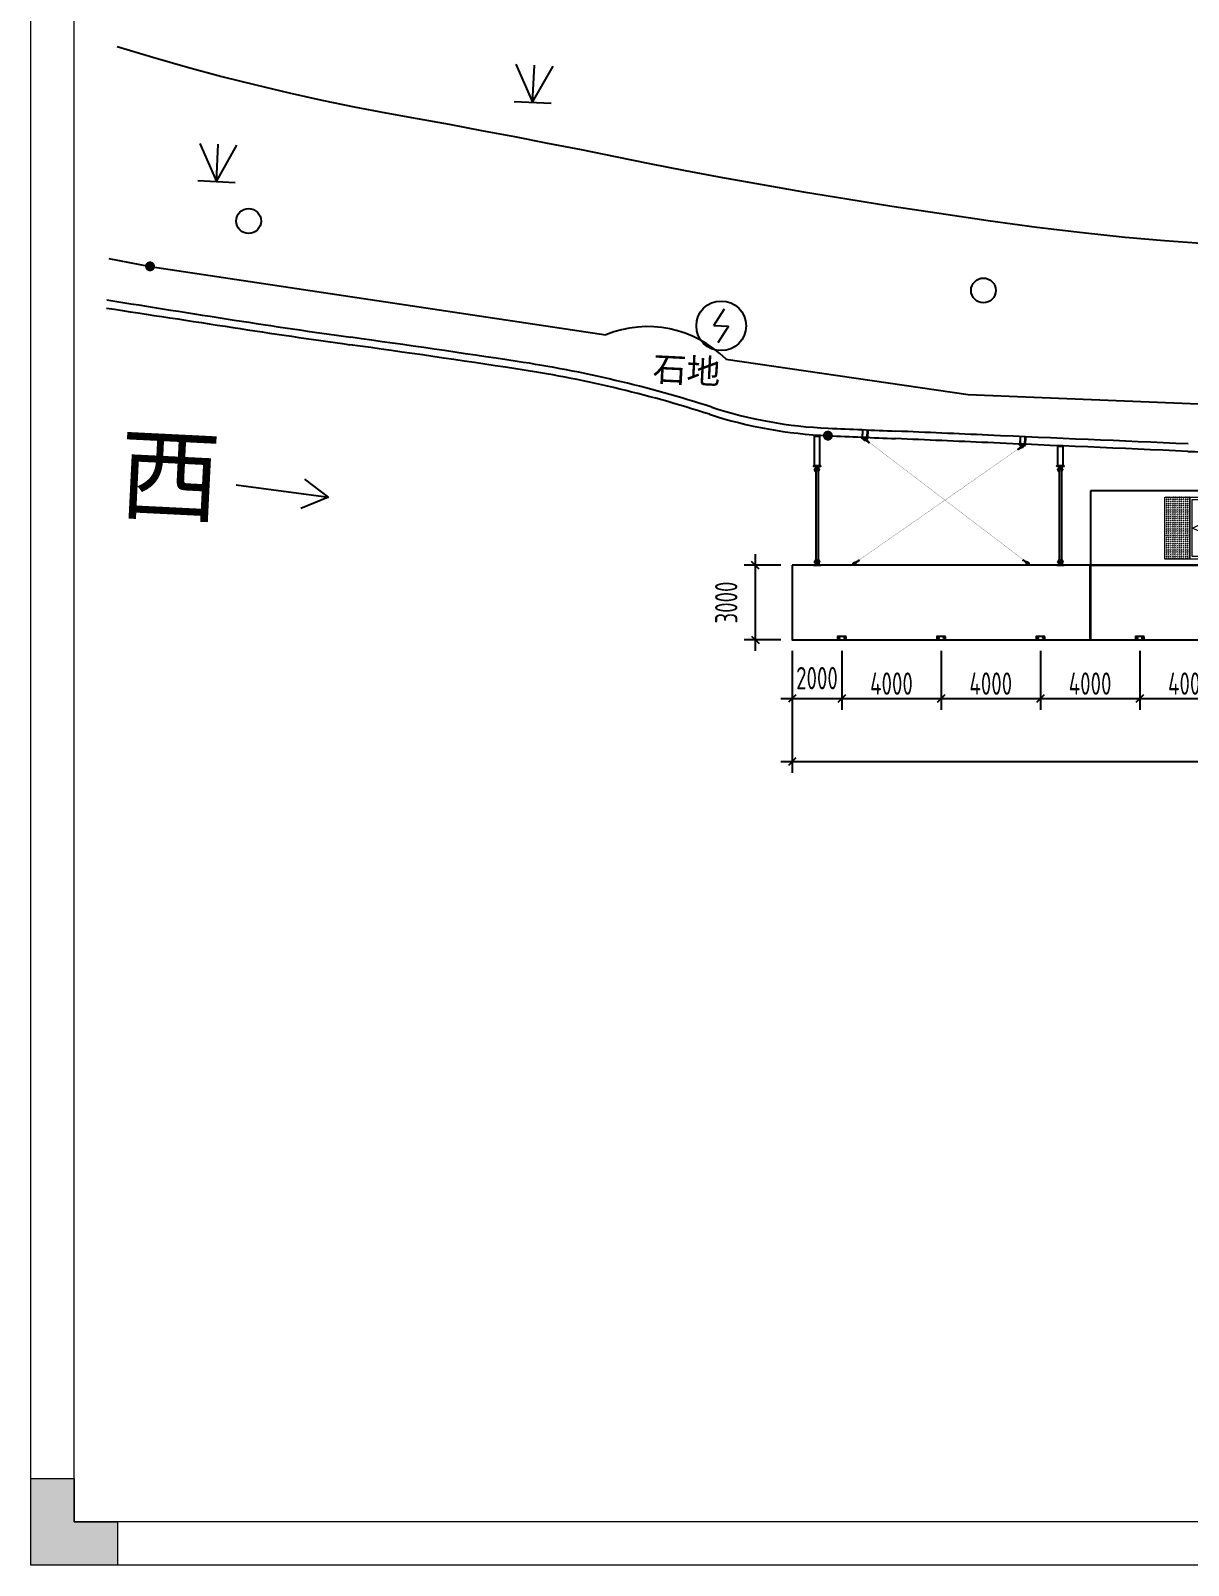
# Model space of a CAD drawing. Header units: millimetres. Extents: x 4 to 2106212, y -117026 to 198097.
# Drawn here: x 1498321 to 1544945, y 86526 to 148339 of the extents above; entities that cross this region are included whole.
import ezdxf
from ezdxf.enums import TextEntityAlignment as Align

# ---------------------------------------------------------------- set-up
doc = ezdxf.new("R2010")
doc.units = ezdxf.units.MM
for name, pattern in [('CENTER', [0.6, 0.375, -0.075, 0.075, -0.075]), ('DASHDOT2', [12.7, 6.35, -3.175, 0, -3.175]), ('DASHED2', [0.375, 0.25, -0.125])]:
    doc.linetypes.add(name, pattern=pattern)
for name, color, linetype in [('0 @ 1', 7, 'Continuous'), ('5t系缆柱', 150, 'Continuous'), ('BS-Annectent', 115, 'Continuous'), ('HR-dimension', 9, 'Continuous'), ('HR-pontoon', 161, 'Continuous'), ('STEEL', 34, 'Continuous'), ('粗实线', 7, 'Continuous')]:
    doc.layers.add(name, color=color, linetype=linetype)
for name, color, linetype, lineweight in [('图框', 7, 'Continuous', 13), ('扣板', 7, 'Continuous', 9), ('抱桩器', 1, 'Continuous', 18)]:
    doc.layers.add(name, color=color, linetype=linetype, lineweight=lineweight)
doc.styles.add('hztxt', font='ros1.shx', dxfattribs={"width": 0.8, "bigfont": 'hztxt.shx'})
doc.styles.add('宋体', font='')
doc.styles.get('宋体').set_extended_font_data('SimSun')
doc.linetypes.add('10422', pattern='A,2,[150,AAA.SHX,S=1,R=0,X=0,Y=1],2,[177,AAA.SHX,S=1,R=0,X=0,Y=0.8],1e-09', length=4)
doc.linetypes.add('444', pattern='A,4.5,[145,AAA.SHX,S=1,R=0,X=0,Y=1],4.5,-0.5,[146,AAA.SHX,S=1,R=0,X=0,Y=0],-0.5', length=10)
doc.dimstyles.new('DIM-300', dxfattribs={"dimscale": 300, "dimtxt": 3, "dimasz": 1, "dimexe": 1.5, "dimexo": 1.5, "dimgap": 0.5, "dimtad": 1, "dimdec": 0, "dimzin": 0, "dimdsep": 46, "dimtxsty": 'hztxt', "dimblk": 'OBLIQUE', "dimcen": 0, "dimdle": 1.5, "dimclrd": 9, "dimclre": 9, "dimclrt": 6, "dimadec": 0, "dimazin": 0, "dimtfac": 1, "dimtdec": 0, "dimtix": 1, "dimtofl": 0, "dimtmove": 2, "dimatfit": 0, "dimfxl": 5, "dimtolj": 1, "dimtzin": 0, "dimarcsym": 0})
pattern_1 = [(135, (-669974.417, -109419.865), (5e-15, 84.852814), [50, -70]), (135, (-669974.417, -109398.65), (5e-15, 84.852814), [20, -100]), (135, (-669995.63, -109419.865), (5e-15, 84.852814), [20, -100])]
pattern_2 = [(135, (-673974.717, -109419.865), (5e-15, 84.852814), [50, -70]), (135, (-673974.717, -109398.65), (5e-15, 84.852814), [20, -100]), (135, (-673995.93, -109419.865), (5e-15, 84.852814), [20, -100])]
pattern_3 = [(40.81217054, (-573818.8873, 176698.6793), (-1.452584633, 1.682112997), []), (130.81217054, (-573818.8873, 176698.6793), (-4.5872822625, 1.911641361), [5.55625, -3.33375])]
pattern_4 = [(40.81217054, (-578777.1463, 176555.198), (-1.452584633, 1.682112997), []), (130.81217054, (-578777.1463, 176555.198), (-4.5872822625, 1.911641361), [5.55625, -3.33375])]
pattern_5 = [(225, (43212.285, 45564.743), (4.49012806, -4.49012806), []), (225, (43207.795, 45564.743), (4.49012806, -4.49012806), [7.9375, -1.5875, 0, -1.5875])]
pattern_6 = [(225, (-344287.005, -129412.7357), (4.49012806, -4.49012806), []), (225, (-344291.495, -129412.7357), (4.49012806, -4.49012806), [7.9375, -1.5875, 0, -1.5875])]

# ---------------------------------------------------------------- blocks, each defined once
blk = doc.blocks.new('_Oblique')
at = {"color": 0, "linetype": 'ByBlock', "lineweight": -2}
blk.add_line((-0.5, -0.5), (0.5, 0.5), dxfattribs=at)
blk = doc.blocks.new('*D49')
at = {"color": 9, "lineweight": -2, "transparency": 16777216}
for p, q in [((1528539, 126805), (1527056, 126805)), ((1527506, 127255), (1527506, 123355)), ((1528539, 123805), (1527056, 123805))]:
    blk.add_line(p, q, dxfattribs=at)
at = {"layer": 'Defpoints', "color": 0, "transparency": 16777216}
for p in [(1528989, 126805), (1527506, 123805), (1528989, 123805)]:
    blk.add_point(p, dxfattribs=at)
at = {"color": 9, "lineweight": -2, "transparency": 16777216, "xscale": 300, "yscale": 300, "zscale": 300}
for p, rotation in [((1527506, 126805), 90), ((1527506, 123805), 270)]:
    blk.add_blockref('_Oblique', p, dxfattribs=dict(at, rotation=rotation))
at = {"color": 6, "transparency": 16777216, "insert": (1526336, 125305), "char_height": 900, "attachment_point": 5, "rotation": 90, "style": 'hztxt'}
blk.add_mtext('\\A1;3000', dxfattribs=at)
blk = doc.blocks.new('5t')
at = {"layer": '5t系缆柱', "color": 6}
blk.add_lwpolyline([(-200, 0), (200, 0), (200, -150), (-200, -150)], close=True, dxfattribs=at)
for centre in [(-128, -75), (128, -75)]:
    blk.add_circle(centre, 34.7, dxfattribs=at)
blk = doc.blocks.new('*D51')
at = {"color": 9, "lineweight": -2, "transparency": 16777216}
for p, q in [((1528989, 123355), (1528989, 120990)), ((1530989, 123355), (1530989, 120990)), ((1528539, 121440), (1531439, 121440))]:
    blk.add_line(p, q, dxfattribs=at)
at = {"layer": 'Defpoints', "color": 0, "transparency": 16777216}
for p in [(1528989, 123805), (1530989, 123805), (1530989, 121440)]:
    blk.add_point(p, dxfattribs=at)
at = {"color": 9, "lineweight": -2, "transparency": 16777216, "xscale": 300, "yscale": 300, "zscale": 300, "rotation": 180}
blk.add_blockref('_Oblique', (1528989, 121440), dxfattribs=at)
at = {"color": 9, "lineweight": -2, "transparency": 16777216, "xscale": 300, "yscale": 300, "zscale": 300}
blk.add_blockref('_Oblique', (1530989, 121440), dxfattribs=at)
at = {"color": 6, "transparency": 16777216, "insert": (1529989, 122261), "char_height": 900, "attachment_point": 5, "style": 'hztxt'}
blk.add_mtext('\\A1;2000', dxfattribs=at)
blk = doc.blocks.new('*D52')
at = {"color": 9, "lineweight": -2, "transparency": 16777216}
for p, q in [((1530989, 123355), (1530989, 120990)), ((1534989, 123355), (1534989, 120990)), ((1530539, 121440), (1535439, 121440))]:
    blk.add_line(p, q, dxfattribs=at)
at = {"layer": 'Defpoints', "color": 0, "transparency": 16777216}
for p in [(1530989, 123805), (1534989, 123805), (1534989, 121440)]:
    blk.add_point(p, dxfattribs=at)
at = {"color": 9, "lineweight": -2, "transparency": 16777216, "xscale": 300, "yscale": 300, "zscale": 300, "rotation": 180}
blk.add_blockref('_Oblique', (1530989, 121440), dxfattribs=at)
at = {"color": 9, "lineweight": -2, "transparency": 16777216, "xscale": 300, "yscale": 300, "zscale": 300}
blk.add_blockref('_Oblique', (1534989, 121440), dxfattribs=at)
at = {"color": 6, "transparency": 16777216, "insert": (1532989, 122040), "char_height": 900, "attachment_point": 5, "style": 'hztxt'}
blk.add_mtext('\\A1;4000', dxfattribs=at)
blk = doc.blocks.new('*D53')
at = {"color": 9, "lineweight": -2, "transparency": 16777216}
for p, q in [((1534989, 123355), (1534989, 120990)), ((1538989, 123355), (1538989, 120990)), ((1534539, 121440), (1539439, 121440))]:
    blk.add_line(p, q, dxfattribs=at)
at = {"layer": 'Defpoints', "color": 0, "transparency": 16777216}
for p in [(1534989, 123805), (1538989, 123805), (1538989, 121440)]:
    blk.add_point(p, dxfattribs=at)
at = {"color": 9, "lineweight": -2, "transparency": 16777216, "xscale": 300, "yscale": 300, "zscale": 300, "rotation": 180}
blk.add_blockref('_Oblique', (1534989, 121440), dxfattribs=at)
at = {"color": 9, "lineweight": -2, "transparency": 16777216, "xscale": 300, "yscale": 300, "zscale": 300}
blk.add_blockref('_Oblique', (1538989, 121440), dxfattribs=at)
at = {"color": 6, "transparency": 16777216, "insert": (1536989, 122040), "char_height": 900, "attachment_point": 5, "style": 'hztxt'}
blk.add_mtext('\\A1;4000', dxfattribs=at)
blk = doc.blocks.new('*D54')
at = {"color": 9, "lineweight": -2, "transparency": 16777216}
for p, q in [((1538989, 123355), (1538989, 120990)), ((1542989, 123355), (1542989, 120990)), ((1538539, 121440), (1543439, 121440))]:
    blk.add_line(p, q, dxfattribs=at)
at = {"layer": 'Defpoints', "color": 0, "transparency": 16777216}
for p in [(1538989, 123805), (1542989, 123805), (1542989, 121440)]:
    blk.add_point(p, dxfattribs=at)
at = {"color": 9, "lineweight": -2, "transparency": 16777216, "xscale": 300, "yscale": 300, "zscale": 300, "rotation": 180}
blk.add_blockref('_Oblique', (1538989, 121440), dxfattribs=at)
at = {"color": 9, "lineweight": -2, "transparency": 16777216, "xscale": 300, "yscale": 300, "zscale": 300}
blk.add_blockref('_Oblique', (1542989, 121440), dxfattribs=at)
at = {"color": 6, "transparency": 16777216, "insert": (1540989, 122040), "char_height": 900, "attachment_point": 5, "style": 'hztxt'}
blk.add_mtext('\\A1;4000', dxfattribs=at)
blk = doc.blocks.new('*D55')
at = {"color": 9, "lineweight": -2, "transparency": 16777216}
for p, q in [((1542989, 123355), (1542989, 120990)), ((1546989, 123355), (1546989, 120990)), ((1542539, 121440), (1547439, 121440))]:
    blk.add_line(p, q, dxfattribs=at)
at = {"layer": 'Defpoints', "color": 0, "transparency": 16777216}
for p in [(1542989, 123805), (1546989, 123805), (1546989, 121440)]:
    blk.add_point(p, dxfattribs=at)
at = {"color": 9, "lineweight": -2, "transparency": 16777216, "xscale": 300, "yscale": 300, "zscale": 300, "rotation": 180}
blk.add_blockref('_Oblique', (1542989, 121440), dxfattribs=at)
at = {"color": 9, "lineweight": -2, "transparency": 16777216, "xscale": 300, "yscale": 300, "zscale": 300}
blk.add_blockref('_Oblique', (1546989, 121440), dxfattribs=at)
at = {"color": 6, "transparency": 16777216, "insert": (1544989, 122040), "char_height": 900, "attachment_point": 5, "style": 'hztxt'}
blk.add_mtext('\\A1;4000', dxfattribs=at)
blk = doc.blocks.new('*U581')
at = {"layer": '抱桩器'}
h = blk.add_hatch(dxfattribs=at)
h.set_pattern_fill('GOST_GLASS', color=252, scale=10, angle=90)
h.set_pattern_definition(pattern_1)
h.paths.add_polyline_path([(-3750, 1250), (-3750, -1250), (-4750, -1250), (-4750, 1250)])
h = blk.add_hatch(dxfattribs=at)
h.set_pattern_fill('GOST_GLASS', color=252, scale=10, angle=90)
h.set_pattern_definition(pattern_2)
h.paths.add_polyline_path([(4250, 1250), (4250, -1250), (4750, -1250), (4750, 1250)])
at = {"layer": '抱桩器', "color": 252}
for points in [[(-3750, 1250), (-3750, -1250), (-4750, -1250), (-4750, 1250)], [(4250, -1250), (-3750, -1250), (-3750, 1250), (4250, 1250)], [(4250, 1250), (4250, -1250), (4750, -1250), (4750, 1250)], [(4150, -1150), (-3650, -1150), (-3650, 1150), (4150, 1150)]]:
    blk.add_lwpolyline(points, close=True, dxfattribs=at)
for points in [[(-2284, -650), (-3634, 0), (-2284, 650)], [(-684, -650), (-2034, 0), (-684, 650)], [(916, -650), (-434, 0), (916, 650)], [(2516, -650), (1166, 0), (2516, 650)], [(4116, -650), (2766, 0), (4116, 650)]]:
    blk.add_lwpolyline(points, dxfattribs=at)
blk = doc.blocks.new('*U582')
at = {"color": 0, "linetype": 'ByBlock', "lineweight": -2, "transparency": 16777216}
blk.add_blockref('*U581', (0, 0), dxfattribs=at)
blk = doc.blocks.new('*U583')
at = {"layer": '抱桩器'}
h = blk.add_hatch(dxfattribs=at)
h.set_pattern_fill('GOST_GLASS', color=252, scale=10, angle=90)
h.set_pattern_definition(pattern_1)
h.paths.add_polyline_path([(-3750, 1250), (-3750, -1250), (-4750, -1250), (-4750, 1250)])
h = blk.add_hatch(dxfattribs=at)
h.set_pattern_fill('GOST_GLASS', color=252, scale=10, angle=90)
h.set_pattern_definition(pattern_2)
h.paths.add_polyline_path([(4250, 1250), (4250, -1250), (4750, -1250), (4750, 1250)])
at = {"layer": '抱桩器', "color": 252}
for points in [[(-3750, 1250), (-3750, -1250), (-4750, -1250), (-4750, 1250)], [(4250, -1250), (-3750, -1250), (-3750, 1250), (4250, 1250)], [(4250, 1250), (4250, -1250), (4750, -1250), (4750, 1250)], [(4150, -1150), (-3650, -1150), (-3650, 1150), (4150, 1150)]]:
    blk.add_lwpolyline(points, close=True, dxfattribs=at)
for points in [[(-2284, -650), (-3634, 0), (-2284, 650)], [(-684, -650), (-2034, 0), (-684, 650)], [(916, -650), (-434, 0), (916, 650)], [(2516, -650), (1166, 0), (2516, 650)], [(4116, -650), (2766, 0), (4116, 650)]]:
    blk.add_lwpolyline(points, dxfattribs=at)
blk = doc.blocks.new('*U584')
at = {"color": 0, "linetype": 'ByBlock', "lineweight": -2, "transparency": 16777216}
blk.add_blockref('*U583', (0, 0), dxfattribs=at)
blk = doc.blocks.new('MT-ZP')
h = blk.add_hatch()
h.set_pattern_fill('CROSS', color=252, scale=40)
h.paths.add_polyline_path([(680224, 262476), (680224, 260976), (680724, 260976), (680724, 258476), (683224, 258476), (683224, 262476)])
h = blk.add_hatch()
h.set_pattern_fill('CROSS', color=252, scale=40)
h.set_pattern_definition([(0, (46060, 0), (254, 254), [127, -381]), (90, (46123.5, -63.5), (-254, 254), [127, -381])])
h.paths.add_polyline_path([(726284, 262476), (726284, 260976), (726784, 260976), (726784, 258476), (729284, 258476), (729284, 262476)])
at = {"layer": 'HR-pontoon', "color": 252}
for points in [[(680224, 258476), (683224, 258476), (683224, 262476), (680224, 262476)], [(726284, 258476), (729284, 258476), (729284, 262476), (726284, 262476)], [(668224, 261226), (668224, 258226), (674224, 258226), (674224, 261226)], [(714284, 261226), (714284, 258226), (720284, 258226), (720284, 261226)], [(656209, 258226), (656209, 255226), (668209, 255226), (668209, 258226)], [(668224, 258226), (668224, 255226), (680224, 255226), (680224, 258226)], [(680239, 258226), (680239, 255226), (692239, 255226), (692239, 258226)], [(692254, 258226), (692254, 255226), (702254, 255226), (702254, 258226)], [(702269, 258226), (702269, 255226), (714269, 255226), (714269, 258226)], [(714284, 258226), (714284, 255226), (726284, 255226), (726284, 258226)]]:
    blk.add_lwpolyline(points, close=True, dxfattribs=at)
at = {"color": 252}
for name, p in [('*U582', (675974, 259726)), ('*U584', (722034, 259726))]:
    blk.add_blockref(name, p, dxfattribs=at)
blk = doc.blocks.new('*U71')
blk.add_blockref('MT-ZP', (-692747, -252919))
blk = doc.blocks.new('*U72')
at = {"color": 0, "linetype": 'ByBlock', "lineweight": -2, "transparency": 16777216}
blk.add_blockref('*U71', (0, 0), dxfattribs=at)
blk = doc.blocks.new('*D556')
at = {"color": 9, "lineweight": -2, "transparency": 16777216}
for p, q in [((1528989, 123355), (1528989, 118448)), ((1599064, 123355), (1599064, 118448)), ((1528539, 118898), (1599514, 118898))]:
    blk.add_line(p, q, dxfattribs=at)
at = {"layer": 'Defpoints', "color": 0, "transparency": 16777216}
for p in [(1528989, 123805), (1599064, 123805), (1599064, 118898)]:
    blk.add_point(p, dxfattribs=at)
at = {"color": 9, "lineweight": -2, "transparency": 16777216, "xscale": 300, "yscale": 300, "zscale": 300, "rotation": 180}
blk.add_blockref('_Oblique', (1528989, 118898), dxfattribs=at)
at = {"color": 9, "lineweight": -2, "transparency": 16777216, "xscale": 300, "yscale": 300, "zscale": 300}
blk.add_blockref('_Oblique', (1599064, 118898), dxfattribs=at)
at = {"color": 6, "transparency": 16777216, "insert": (1564026, 119498), "char_height": 900, "attachment_point": 5, "style": 'hztxt'}
blk.add_mtext('\\A1;70075', dxfattribs=at)
blk = doc.blocks.new('支座')
at = {"layer": '扣板', "color": 7}
blk.add_line((13512, 4747, 0), (13512, 5047, 0), dxfattribs=at)
at = {"layer": '扣板', "color": 7, "elevation": 0}
for points in [[(13512, 4747), (13512, 5047), (13520, 5047), (13520, 4747)], [(13600, 4947), (13620, 4927), (13620, 4867), (13600, 4847), (13520, 4847), (13520, 4947)], [(13560, 4932), (13520, 4932), (13520, 4922), (13560, 4922)], [(13560, 4862), (13520, 4862), (13520, 4872), (13560, 4872)]]:
    blk.add_lwpolyline(points, close=True, dxfattribs=at)
at = {"layer": '扣板', "color": 7}
blk.add_circle((13575, 4897, 0), 25, dxfattribs=at)
blk = doc.blocks.new('*U1983')
at = {"layer": '0 @ 1', "rotation": 90}
blk.add_blockref('支座', (4897, -13566, 0), dxfattribs=at)
blk = doc.blocks.new('*U1984')
at = {"layer": 'Defpoints', "color": 0, "linetype": 'ByBlock', "lineweight": -2, "transparency": 16777216}
for p in [(0, 0), (7000, 0)]:
    blk.add_blockref('*U1983', p, dxfattribs=at)
blk = doc.blocks.new('A$C97f6d51a')
at = {"color": 1, "linetype": 'DASHDOT2'}
blk.add_line((0, 313), (0, -47), dxfattribs=at)
at = {"layer": 'BS-Annectent'}
for p, q in [((-10, 6), (9, 4)), ((-10, 2), (-6, 4)), ((-6, 1), (-10, 2)), ((-10, 2), (9, 1)), ((-9, 282), (-9, 282)), ((-9, 281), (-9, 282)), ((-9, 282), (-9, 282)), ((-9, 279), (-8, 279)), ((-8, 278), (-9, 279)), ((-9, 279), (-8, 278)), ((-9, 275), (-7, 276)), ((-6, 274), (-9, 275)), ((-9, 275), (-7, 275)), ((-9, 272), (-6, 274)), ((-6, 270), (-9, 272)), ((-9, 272), (-4, 272)), ((-9, 269), (9, 268)), ((-9, 266), (9, 265)), ((-9, 263), (9, 262)), ((-9, 260), (9, 258)), ((-9, 257), (9, 255)), ((-9, 253), (9, 252)), ((-9, 250), (9, 249)), ((-9, 247), (9, 246)), ((-9, 244), (9, 243)), ((-9, 241), (9, 240)), ((-9, 238), (9, 236)), ((-9, 235), (9, 233)), ((-9, 231), (9, 230)), ((-9, 228), (9, 227)), ((-9, 225), (9, 224)), ((-9, 222), (9, 221)), ((-9, 219), (9, 218)), ((-9, 216), (9, 215)), ((-9, 213), (9, 211)), ((-9, 209), (9, 208)), ((-9, 206), (9, 205)), ((-9, 203), (9, 202)), ((-9, 200), (9, 199)), ((-9, 197), (9, 196)), ((-9, 194), (9, 193)), ((-9, 191), (9, 189)), ((-9, 188), (9, 186)), ((-9, 184), (9, 183)), ((-9, 181), (9, 180)), ((-9, 178), (9, 177)), ((-9, 175), (9, 174)), ((-9, 172), (9, 171)), ((-9, 169), (9, 167)), ((-9, 166), (9, 164)), ((-9, 162), (9, 161)), ((-9, 159), (9, 158)), ((-9, 156), (9, 155)), ((-9, 153), (9, 152)), ((-9, 150), (9, 149)), ((-9, 147), (9, 146)), ((-9, 144), (9, 142)), ((-9, 140), (9, 139)), ((-9, 137), (9, 136)), ((-9, 134), (9, 133)), ((-9, 131), (9, 130)), ((-9, 128), (9, 127)), ((-9, 125), (9, 124)), ((-9, 122), (9, 120)), ((-9, 119), (9, 117)), ((-9, 115), (9, 114)), ((-9, 112), (9, 111)), ((-9, 109), (9, 108)), ((-9, 106), (9, 105)), ((-9, 103), (9, 102)), ((-9, 100), (9, 98)), ((-9, 97), (9, 95)), ((-9, 93), (9, 92)), ((-9, 90), (9, 89)), ((-9, 87), (9, 86)), ((-9, 84), (9, 83)), ((-9, 81), (9, 80)), ((-9, 78), (9, 76)), ((-9, 75), (9, 73)), ((-9, 71), (9, 70)), ((-9, 68), (9, 67)), ((-9, 65), (9, 64)), ((-9, 62), (9, 61)), ((-9, 59), (9, 58)), ((-9, 56), (9, 55)), ((-9, 53), (9, 51)), ((-9, 49), (9, 48)), ((-9, 46), (9, 45)), ((-9, 43), (9, 42)), ((-9, 40), (9, 39)), ((-9, 37), (9, 36)), ((-9, 34), (9, 33)), ((-9, 31), (9, 29)), ((-9, 28), (9, 26)), ((-9, 24), (9, 23)), ((-9, 21), (9, 20)), ((-9, 18), (9, 17)), ((-9, 15), (9, 14)), ((-9, 12), (9, 11)), ((-9, 9), (9, 7)), ((-8, 0), (-6, 1)), ((-6, 274), (-6, 274)), ((-6, 274), (-6, 274)), ((-6, 274), (-6, 274)), ((-6, 274), (-6, 274)), ((-6, 274), (-6, 274)), ((6, 270), (-6, 270)), ((6, 147), (-6, 148)), ((6, 116), (-6, 117)), ((6, 3), (-6, 4)), ((2, 0), (-6, 1)), ((4, 271), (9, 271)), ((6, 273), (5, 273)), ((6, 273), (5, 273)), ((6, 273), (9, 274)), ((6, 274), (9, 274)), ((9, 271), (6, 273)), ((6, 270), (9, 271)), ((6, 147), (9, 149)), ((9, 1), (6, 3)), ((7, 276), (9, 277)), ((9, 274), (7, 275)), ((7, 0), (9, 1)), ((9, 277), (8, 278)), ((8, 277), (9, 277)), ((9, 280), (9, 281)), ((9, 280), (9, 280)), ((9, 280), (9, 280)), ((-16, -24), (-16, -11)), ((12, -9), (-12, -9)), ((12, -27), (-12, -27)), ((-9, -29), (-6, -28)), ((-6, -31), (-9, -29)), ((9, -30), (-9, -29)), ((-9, -32), (-6, -31)), ((-6, -34), (-9, -32)), ((9, -33), (-9, -32)), ((-9, -35), (-6, -34)), ((-6, -37), (-9, -35)), ((9, -37), (-9, -35)), ((-9, -38), (-6, -37)), ((-6, -40), (-9, -38)), ((9, -40), (-9, -38)), ((-8, -24), (-8, -11)), ((-6, -28), (-8, -27)), ((-7, -40), (-7, -43)), ((6, -29), (-6, -28)), ((6, -29), (-6, -28)), ((6, -32), (-6, -31)), ((6, -32), (-6, -31)), ((6, -35), (-6, -34)), ((6, -38), (-6, -37)), ((6, -38), (-6, -37)), ((6, -41), (-6, -40)), ((-5, -44), (5, -44)), ((-4, -40), (-4, -43)), ((-2, -9), (0, -4)), ((9, -27), (-1, -27)), ((0, -9), (2, -4)), ((4, -41), (4, -43)), ((6, -29), (9, -27)), ((9, -30), (6, -29)), ((6, -32), (9, -30)), ((9, -33), (6, -32)), ((6, -35), (9, -33)), ((9, -37), (6, -35)), ((6, -38), (9, -37)), ((9, -40), (6, -38)), ((6, -41), (9, -40)), ((7, -41), (7, -43)), ((8, -24), (8, -11)), ((9, -27), (8, -27)), ((16, -24), (16, -11))]:
    blk.add_line(p, q, dxfattribs=at)
for points in [[(-19, -4), (-19, 0), (19, 0), (19, -4)], [(-15, -9), (15, -9), (15, -4), (-15, -4)]]:
    blk.add_lwpolyline(points, close=True, dxfattribs=at)
blk.add_lwpolyline([(10, 0), (10, 300), (0, 306), (-10, 300), (-10, 0)], dxfattribs=at)
for points in [[(16, -11, 0.612824), (8, -11, 0.305874), (-8, -11, 0.612824), (-16, -11)], [(16, -24, -0.612824), (8, -24, -0.305874), (-8, -24, -0.612824), (-16, -24)], [(-7, -43, 0.516475), (-4, -43, 0.258238), (4, -43, 0.516475), (7, -43)]]:
    blk.add_lwpolyline(points, format="xyb", dxfattribs=at)
blk = doc.blocks.new('A$Ce460a15a')
at = {"layer": 'STEEL', "color": 22}
for points in [[(12, 150), (12, -150), (0, -150), (0, 150)], [(92, -50), (112, -30), (112, 30), (92, 50), (12, 50), (12, -50)], [(52, 35), (12, 35), (12, 25), (52, 25)], [(52, -35), (12, -35), (12, -25), (52, -25)]]:
    blk.add_lwpolyline(points, close=True, dxfattribs=at)
blk.add_circle((67, 0), 25, dxfattribs=at)
at = {"layer": 'HR-dimension', "xscale": -1, "rotation": 90}
blk.add_blockref('A$C97f6d51a', (12, 100), dxfattribs=at)
at = {"layer": 'HR-dimension', "rotation": 90.00000000000001}
blk.add_blockref('A$C97f6d51a', (12, -100), dxfattribs=at)
blk = doc.blocks.new('*U10')
at = {"color": 7, "linetype": 'Continuous', "lineweight": 15}
for p, q in [((-9, 9), (-10, 8)), ((-10, 8), (-10, 1)), ((-10, 1), (-9, 0)), ((-9, 9), (9, 9)), ((-9, 0), (9, 0)), ((-5, 8), (-5, 1)), ((5, 8), (5, 1)), ((10, 8), (9, 9)), ((9, 0), (10, 1)), ((10, 8), (10, 1))]:
    blk.add_line(p, q, dxfattribs=at)
for centre, start, end in [((0, -8), 72.42328, 107.57672), ((0, 17), 252.42328, 287.57672)]:
    blk.add_arc(centre, 17.2, start, end, dxfattribs=at)
for points, knots in [([(-10, 8), (-10, 9), (-9, 9), (-8, 9), (-7, 9), (-6, 9), (-6, 9), (-5, 8)], [0, 0, 0, 0, 0.264534, 0.399289, 0.53507, 0.765405, 1, 1, 1, 1]), ([(-5, 1), (-6, 1), (-6, 0), (-7, 0), (-8, 0), (-9, 0), (-10, 1), (-10, 1)], [0, 0, 0, 0, 0.264534, 0.399289, 0.53507, 0.765405, 1, 1, 1, 1]), ([(5, 8), (6, 9), (6, 9), (7, 9), (8, 9), (9, 9), (10, 9), (10, 8)], [0, 0, 0, 0, 0.264536, 0.399814, 0.535067, 0.765403, 1, 1, 1, 1]), ([(10, 1), (10, 1), (9, 0), (8, 0), (7, 0), (6, 0), (6, 1), (5, 1)], [0, 0, 0, 0, 0.264536, 0.399814, 0.535067, 0.765403, 1, 1, 1, 1])]:
    blk.add_open_spline(points, degree=3, knots=knots, dxfattribs=at)
blk = doc.blocks.new('A$C72EA2C7E')
blk.add_line((-8, -6), (8, -6))
at = {"color": 7, "linetype": 'Continuous', "lineweight": 15}
for p, q in [((-5, -40), (-5, -6)), ((-4, -41), (-5, -40)), ((5, -40), (-5, -40)), ((-4, -41), (5, -41)), ((5, -6), (5, -40)), ((5, -40), (5, -41))]:
    blk.add_line(p, q, dxfattribs=at)
at = {"color": 7, "linetype": 'Continuous', "lineweight": 0}
for p, q in [((-4, -41), (-4, -6)), ((5, -41), (5, -6))]:
    blk.add_line(p, q, dxfattribs=at)
blk.add_arc((0, -8), 8, 17.48617, 162.51383)
at = {"extrusion": (0, 0, -1), "xscale": 0.9999974999999999, "yscale": 0.9999974999999999, "zscale": -0.9999974999999999}
blk.add_blockref('*U10', (0, -39), dxfattribs=at)
blk = doc.blocks.new('*U1965')
h = blk.add_hatch(color=1)
h.dxf.hatch_style = 1
h.paths.add_polyline_path([(3382, 2191), (3473, 2218, 1.447528), (3428, 2281), (3373, 2204)])
h.paths.add_polyline_path([(3389, 2205), (3388, 2206), (3398, 2220), (3395, 2222), (3434, 2277, -1.452111), (3471, 2226), (3406, 2207), (3405, 2210)], flags=16)
h = blk.add_hatch()
h.set_pattern_fill('ANSI38', color=253, scale=0.7, angle=-4.18783)
h.set_pattern_definition(pattern_4)
h.paths.add_polyline_path([(3404, 2213), (3406, 2207), (3471, 2226, 1.452111), (3434, 2277), (3395, 2222), (3398, 2220), (3401, 2218), (3440, 2273, -1.452111), (3469, 2232)])
h = blk.add_hatch(color=1)
h.dxf.hatch_style = 1
h.paths.add_polyline_path([(-3373, -2204), (-3429, -2283, -1.406258), (-3473, -2218), (-3382, -2191)])
h.paths.add_polyline_path([(-3405, -2210), (-3406, -2207), (-3471, -2226, 1.406258), (-3435, -2278), (-3395, -2222), (-3388, -2205)], flags=16)
h = blk.add_hatch()
h.set_pattern_fill('ANSI38', color=253, scale=0.7, angle=-4.18783)
h.set_pattern_definition(pattern_3)
h.paths.add_polyline_path([(-3401, -2218), (-3395, -2222), (-3434, -2277, -1.452111), (-3471, -2226), (-3406, -2207), (-3405, -2210), (-3404, -2213), (-3469, -2232, 1.452111), (-3440, -2273)])
blk.add_line((3379, 2205), (3379, 2195))
at = {"color": 1, "linetype": 'DASHED2'}
blk.add_line((3483, 2289), (3493, 2274), dxfattribs=at)
at = {"color": 1, "const_width": 8.4}
for points in [[(3380, 2206), (-3393, -2203)], [(3386, 2200), (3251, 2112)], [(-3388, -2209), (-3246, -2117)]]:
    blk.add_lwpolyline(points, dxfattribs=at)
at = {"color": 1}
for points in [[(3382, 2191), (3473, 2218, 1.447528), (3428, 2281), (3373, 2204)], [(3398, 2220), (3388, 2206), (3389, 2205), (3405, 2210), (3406, 2207), (3471, 2226, 1.452111), (3434, 2277), (3395, 2222)], [(-3373, -2204), (-3428, -2281, -1.447528), (-3473, -2218), (-3382, -2191)], [(-3405, -2210), (-3389, -2205), (-3388, -2206), (-3398, -2220), (-3395, -2222), (-3434, -2277, -1.452111), (-3471, -2226), (-3406, -2207)]]:
    blk.add_lwpolyline(points, format="xyb", close=True, dxfattribs=at)
for points in [[(3379, 2195), (3472, 2222, 1.449849), (3431, 2279), (3379, 2205)], [(3406, 2207), (3471, 2226, 1.452111), (3434, 2277), (3395, 2222)], [(3406, 2207), (3471, 2226, 1.452111), (3434, 2277), (3395, 2222)], [(-3376, -2200), (-3431, -2279, -1.449849), (-3472, -2222), (-3384, -2197)], [(-3395, -2222), (-3434, -2277, -1.452111), (-3471, -2226), (-3406, -2207)], [(-3395, -2222), (-3434, -2277, -1.452111), (-3471, -2226), (-3406, -2207)]]:
    blk.add_lwpolyline(points, format="xyb")
for points in [[(3401, 2218), (3440, 2273, -1.452111), (3469, 2232), (3404, 2213), (3406, 2207), (3471, 2226, 1.452111), (3434, 2277), (3395, 2222)], [(-3404, -2213), (-3469, -2232, 1.452111), (-3440, -2273), (-3401, -2218), (-3395, -2222), (-3434, -2277, -1.452111), (-3471, -2226), (-3406, -2207)]]:
    blk.add_lwpolyline(points, format="xyb", close=True)
at = {"color": 252}
for points in [[(3401, 2218), (3440, 2273, -1.452111), (3469, 2232), (3404, 2213), (3406, 2207), (3471, 2226, 1.452111), (3434, 2277), (3395, 2222)], [(-3404, -2213), (-3469, -2232, 1.452111), (-3440, -2273), (-3401, -2218), (-3395, -2222), (-3434, -2277, -1.452111), (-3471, -2226), (-3406, -2207)]]:
    blk.add_lwpolyline(points, format="xyb", close=True, dxfattribs=at)
at = {"xscale": 0.6999999999999998, "yscale": 0.6999999999999998, "zscale": 0.6999999999999998, "rotation": 213.1298866380289}
for p in [(3284, 2123), (3315, 2143), (3345, 2163), (3376, 2183), (-3360, -2201), (-3329, -2181), (-3299, -2161), (-3267, -2141)]:
    blk.add_blockref('A$C72EA2C7E', p, dxfattribs=at)
blk = doc.blocks.new('*U1966')
at = {"color": 0, "linetype": 'ByBlock', "lineweight": -2, "transparency": 16777216}
blk.add_blockref('*U1965', (0, 0), dxfattribs=at)
blk = doc.blocks.new('*U1967')
h = blk.add_hatch(color=1)
h.dxf.hatch_style = 1
h.paths.add_polyline_path([(3382, 2191), (3473, 2218, 1.447528), (3428, 2281), (3373, 2204)])
h.paths.add_polyline_path([(3389, 2205), (3388, 2206), (3398, 2220), (3395, 2222), (3434, 2277, -1.452111), (3471, 2226), (3406, 2207), (3405, 2210)], flags=16)
h = blk.add_hatch()
h.set_pattern_fill('ANSI38', color=253, scale=0.7, angle=-4.18783)
h.set_pattern_definition(pattern_4)
h.paths.add_polyline_path([(3404, 2213), (3406, 2207), (3471, 2226, 1.452111), (3434, 2277), (3395, 2222), (3398, 2220), (3401, 2218), (3440, 2273, -1.452111), (3469, 2232)])
h = blk.add_hatch(color=1)
h.dxf.hatch_style = 1
h.paths.add_polyline_path([(-3373, -2204), (-3429, -2283, -1.406258), (-3473, -2218), (-3382, -2191)])
h.paths.add_polyline_path([(-3405, -2210), (-3406, -2207), (-3471, -2226, 1.406258), (-3435, -2278), (-3395, -2222), (-3388, -2205)], flags=16)
h = blk.add_hatch()
h.set_pattern_fill('ANSI38', color=253, scale=0.7, angle=-4.18783)
h.set_pattern_definition(pattern_3)
h.paths.add_polyline_path([(-3401, -2218), (-3395, -2222), (-3434, -2277, -1.452111), (-3471, -2226), (-3406, -2207), (-3405, -2210), (-3404, -2213), (-3469, -2232, 1.452111), (-3440, -2273)])
blk.add_line((3379, 2205), (3379, 2195))
at = {"color": 1, "linetype": 'DASHED2'}
blk.add_line((3483, 2289), (3493, 2274), dxfattribs=at)
at = {"color": 1, "const_width": 8.4}
for points in [[(3380, 2206), (-3393, -2203)], [(3386, 2200), (3251, 2112)], [(-3388, -2209), (-3246, -2117)]]:
    blk.add_lwpolyline(points, dxfattribs=at)
at = {"color": 1}
for points in [[(3382, 2191), (3473, 2218, 1.447528), (3428, 2281), (3373, 2204)], [(3398, 2220), (3388, 2206), (3389, 2205), (3405, 2210), (3406, 2207), (3471, 2226, 1.452111), (3434, 2277), (3395, 2222)], [(-3373, -2204), (-3428, -2281, -1.447528), (-3473, -2218), (-3382, -2191)], [(-3405, -2210), (-3389, -2205), (-3388, -2206), (-3398, -2220), (-3395, -2222), (-3434, -2277, -1.452111), (-3471, -2226), (-3406, -2207)]]:
    blk.add_lwpolyline(points, format="xyb", close=True, dxfattribs=at)
for points in [[(3379, 2195), (3472, 2222, 1.449849), (3431, 2279), (3379, 2205)], [(3406, 2207), (3471, 2226, 1.452111), (3434, 2277), (3395, 2222)], [(3406, 2207), (3471, 2226, 1.452111), (3434, 2277), (3395, 2222)], [(-3376, -2200), (-3431, -2279, -1.449849), (-3472, -2222), (-3384, -2197)], [(-3395, -2222), (-3434, -2277, -1.452111), (-3471, -2226), (-3406, -2207)], [(-3395, -2222), (-3434, -2277, -1.452111), (-3471, -2226), (-3406, -2207)]]:
    blk.add_lwpolyline(points, format="xyb")
for points in [[(3401, 2218), (3440, 2273, -1.452111), (3469, 2232), (3404, 2213), (3406, 2207), (3471, 2226, 1.452111), (3434, 2277), (3395, 2222)], [(-3404, -2213), (-3469, -2232, 1.452111), (-3440, -2273), (-3401, -2218), (-3395, -2222), (-3434, -2277, -1.452111), (-3471, -2226), (-3406, -2207)]]:
    blk.add_lwpolyline(points, format="xyb", close=True)
at = {"color": 252}
for points in [[(3401, 2218), (3440, 2273, -1.452111), (3469, 2232), (3404, 2213), (3406, 2207), (3471, 2226, 1.452111), (3434, 2277), (3395, 2222)], [(-3404, -2213), (-3469, -2232, 1.452111), (-3440, -2273), (-3401, -2218), (-3395, -2222), (-3434, -2277, -1.452111), (-3471, -2226), (-3406, -2207)]]:
    blk.add_lwpolyline(points, format="xyb", close=True, dxfattribs=at)
at = {"xscale": 0.6999999999999998, "yscale": 0.6999999999999998, "zscale": 0.6999999999999998, "rotation": 213.1298866380289}
for p in [(3284, 2123), (3315, 2143), (3345, 2163), (3376, 2183), (-3360, -2201), (-3329, -2181), (-3299, -2161), (-3267, -2141)]:
    blk.add_blockref('A$C72EA2C7E', p, dxfattribs=at)
blk = doc.blocks.new('*U1968')
at = {"color": 0, "linetype": 'ByBlock', "lineweight": -2, "transparency": 16777216}
blk.add_blockref('*U1967', (0, 0), dxfattribs=at)
blk = doc.blocks.new('*U1995')
h = blk.add_hatch()
h.set_pattern_fill('ANSI35', color=4, angle=180)
h.set_pattern_definition(pattern_5)
h.paths.add_polyline_path([(24, -89), (36, -89), (36, -67), (24, -67)])
h.paths.add_polyline_path([(24, -31), (36, -31), (36, 11), (24, 11)])
h.paths.add_polyline_path([(-100, 11), (100, 11), (100, 21), (-100, 21)])
h.paths.add_polyline_path([(-36, -31), (-24, -31), (-24, 11), (-36, 11)])
h.paths.add_polyline_path([(-36, -89), (-24, -89), (-24, -67), (-36, -67)])
h = blk.add_hatch()
h.set_pattern_fill('ANSI35', color=4, angle=180)
h.set_pattern_definition(pattern_6)
h.paths.add_polyline_path([(-129, -116), (-150, -116), (-150, -104), (-129, -104)])
h.paths.add_polyline_path([(111, -116), (-111, -116), (-111, -104), (111, -104)])
h.paths.add_polyline_path([(150, -116), (129, -116), (129, -104), (150, -104)])
h.paths.add_polyline_path([(66, -104), (54, -104), (54, -67), (66, -67)])
h.paths.add_polyline_path([(66, -31), (54, -31), (54, -4), (66, -4)])
h.paths.add_polyline_path([(6, -31), (-6, -31), (-6, -4), (6, -4)])
h.paths.add_polyline_path([(6, -104), (-6, -104), (-6, -67), (6, -67)])
h.paths.add_polyline_path([(-54, -104), (-66, -104), (-66, -67), (-54, -67)])
h.paths.add_polyline_path([(-54, -31), (-66, -31), (-66, -4), (-54, -4)])
at = {"color": 4}
for points in [[(100, 11), (-100, 11), (-100, 21), (100, 21), (100, 11)], [(-36, -89), (-36, 11), (-24, 11), (-24, -89), (-36, -89)], [(24, -89), (24, 11), (36, 11), (36, -89), (24, -89)], [(150, -116), (-150, -116), (-150, -104), (150, -104), (150, -116)], [(-66, -104), (-66, -4), (-54, -4), (-54, -104), (-66, -104)], [(-6, -104), (-6, -4), (6, -4), (6, -104), (-6, -104)], [(54, -104), (54, -4), (66, -4), (66, -104), (54, -104)]]:
    blk.add_lwpolyline(points, dxfattribs=at)
at = {"layer": 'Defpoints', "color": 4}
for points in [[(-100, 21), (-50, 21), (-50, 121), (-100, 21)], [(100, 21), (50, 21), (50, 121), (100, 21)]]:
    blk.add_lwpolyline(points, dxfattribs=at)
at = {"layer": 'Defpoints', "color": 4, "linetype": 'CENTER', "ltscale": 2}
for points in [[(-129, -116), (-111, -116), (-111, -104), (-129, -104)], [(-66, -31), (-54, -31), (-54, -67), (-66, -67)], [(-36, -31), (-24, -31), (-24, -67), (-36, -67)], [(-6, -31), (6, -31), (6, -67), (-6, -67)], [(24, -31), (36, -31), (36, -67), (24, -67)], [(54, -31), (66, -31), (66, -67), (54, -67)], [(129, -116), (111, -116), (111, -104), (129, -104)]]:
    blk.add_lwpolyline(points, close=True, dxfattribs=at)
for points in [[(-120, -99), (-120, -111), (-120, -121)], [(-66, -49), (66, -49)], [(-66, -49), (66, -49)], [(120, -99), (120, -111), (120, -121)]]:
    blk.add_lwpolyline(points, dxfattribs=at)
blk = doc.blocks.new('*U1992')
at = {"layer": '粗实线', "color": 0, "linetype": 'ByBlock', "lineweight": -2, "transparency": 16777216}
blk.add_blockref('*U1995', (0, 0), dxfattribs=at)
blk = doc.blocks.new('*U1993')
h = blk.add_hatch()
h.set_pattern_fill('ANSI35', color=4, angle=180)
h.set_pattern_definition(pattern_5)
h.paths.add_polyline_path([(24, -89), (36, -89), (36, -67), (24, -67)])
h.paths.add_polyline_path([(24, -31), (36, -31), (36, 11), (24, 11)])
h.paths.add_polyline_path([(-100, 11), (100, 11), (100, 21), (-100, 21)])
h.paths.add_polyline_path([(-36, -31), (-24, -31), (-24, 11), (-36, 11)])
h.paths.add_polyline_path([(-36, -89), (-24, -89), (-24, -67), (-36, -67)])
h = blk.add_hatch()
h.set_pattern_fill('ANSI35', color=4, angle=180)
h.set_pattern_definition(pattern_6)
h.paths.add_polyline_path([(-129, -116), (-150, -116), (-150, -104), (-129, -104)])
h.paths.add_polyline_path([(111, -116), (-111, -116), (-111, -104), (111, -104)])
h.paths.add_polyline_path([(150, -116), (129, -116), (129, -104), (150, -104)])
h.paths.add_polyline_path([(66, -104), (54, -104), (54, -67), (66, -67)])
h.paths.add_polyline_path([(66, -31), (54, -31), (54, -4), (66, -4)])
h.paths.add_polyline_path([(6, -31), (-6, -31), (-6, -4), (6, -4)])
h.paths.add_polyline_path([(6, -104), (-6, -104), (-6, -67), (6, -67)])
h.paths.add_polyline_path([(-54, -104), (-66, -104), (-66, -67), (-54, -67)])
h.paths.add_polyline_path([(-54, -31), (-66, -31), (-66, -4), (-54, -4)])
at = {"color": 4}
for points in [[(100, 11), (-100, 11), (-100, 21), (100, 21), (100, 11)], [(-36, -89), (-36, 11), (-24, 11), (-24, -89), (-36, -89)], [(24, -89), (24, 11), (36, 11), (36, -89), (24, -89)], [(150, -116), (-150, -116), (-150, -104), (150, -104), (150, -116)], [(-66, -104), (-66, -4), (-54, -4), (-54, -104), (-66, -104)], [(-6, -104), (-6, -4), (6, -4), (6, -104), (-6, -104)], [(54, -104), (54, -4), (66, -4), (66, -104), (54, -104)]]:
    blk.add_lwpolyline(points, dxfattribs=at)
at = {"layer": 'Defpoints', "color": 4}
for points in [[(-100, 21), (-50, 21), (-50, 121), (-100, 21)], [(100, 21), (50, 21), (50, 121), (100, 21)]]:
    blk.add_lwpolyline(points, dxfattribs=at)
at = {"layer": 'Defpoints', "color": 4, "linetype": 'CENTER', "ltscale": 2}
for points in [[(-129, -116), (-111, -116), (-111, -104), (-129, -104)], [(-66, -31), (-54, -31), (-54, -67), (-66, -67)], [(-36, -31), (-24, -31), (-24, -67), (-36, -67)], [(-6, -31), (6, -31), (6, -67), (-6, -67)], [(24, -31), (36, -31), (36, -67), (24, -67)], [(54, -31), (66, -31), (66, -67), (54, -67)], [(129, -116), (111, -116), (111, -104), (129, -104)]]:
    blk.add_lwpolyline(points, close=True, dxfattribs=at)
for points in [[(-120, -99), (-120, -111), (-120, -121)], [(-66, -49), (66, -49)], [(-66, -49), (66, -49)], [(120, -99), (120, -111), (120, -121)]]:
    blk.add_lwpolyline(points, dxfattribs=at)
blk = doc.blocks.new('*U1994')
at = {"layer": '粗实线', "color": 0, "linetype": 'ByBlock', "lineweight": -2, "transparency": 16777216}
blk.add_blockref('*U1993', (0, 0), dxfattribs=at)
blk = doc.blocks.new('*U1969')
at = {"layer": '粗实线', "color": 4}
for points in [[(-50, 1863), (-50, -1863)], [(50, 1863), (50, -1863)]]:
    blk.add_lwpolyline(points, dxfattribs=at)
at = {"layer": '粗实线', "color": 4, "xscale": -1, "rotation": 179.9999997006857}
blk.add_blockref('*U1994', (0, 1884), dxfattribs=at)
at = {"layer": '粗实线', "color": 4, "rotation": 359.9999997006856}
blk.add_blockref('*U1992', (0, -1884), dxfattribs=at)
blk = doc.blocks.new('*U1970')
at = {"color": 0, "linetype": 'ByBlock', "lineweight": -2, "transparency": 16777216}
for p in [(0, 0), (9800, 0)]:
    blk.add_blockref('*U1969', p, dxfattribs=at)
blk = doc.blocks.new('jytkjyk')
for points in [[(455345, 132005), (455545, 132005), (455545, 130805), (455345, 130805)], [(465145, 131605), (465345, 131605), (465345, 130805), (465145, 130805)]]:
    blk.add_lwpolyline(points, close=True)
at = {"layer": '粗实线', "color": 252, "linetype": 'Continuous'}
for p, q in [((427259, 147708, 13000), (428688, 147278, 13000)), ((428688, 147278, 13000), (430094, 146875, 13000)), ((430094, 146875, 13000), (431478, 146500, 13000)), ((431478, 146500, 13000), (432841, 146152, 13000)), ((432841, 146152, 13000), (434181, 145831, 13000)), ((434181, 145831, 13000), (435499, 145537, 13000)), ((435499, 145537, 13000), (436796, 145272, 13000)), ((436796, 145272, 13000), (438070, 145033, 13000)), ((438070, 145033, 13000), (439342, 144804, 13000)), ((439342, 144804, 13000), (440629, 144568, 13000)), ((440629, 144568, 13000), (441933, 144325, 13000)), ((441933, 144325, 13000), (443253, 144074, 13000)), ((443253, 144074, 13000), (444590, 143815, 13000)), ((444590, 143815, 13000), (445942, 143549, 13000)), ((445942, 143549, 13000), (447311, 143276, 13000)), ((447311, 143276, 13000), (448696, 142995, 13000)), ((448696, 142995, 13000), (450128, 142710, 13000)), ((450128, 142710, 13000), (451638, 142424, 13000)), ((451638, 142424, 13000), (453227, 142138, 13000)), ((453227, 142138, 13000), (454894, 141852, 13000)), ((454894, 141852, 13000), (456638, 141564, 13000)), ((456638, 141564, 13000), (458461, 141276, 13000)), ((458461, 141276, 13000), (460362, 140988, 13000)), ((460362, 140988, 13000), (462342, 140699, 13000)), ((462342, 140699, 13000), (464299, 140430, 13000)), ((464299, 140430, 13000), (466134, 140205, 13000)), ((466134, 140205, 13000), (467848, 140023, 13000)), ((467848, 140023, 13000), (469439, 139883, 13000)), ((469439, 139883, 13000), (470909, 139786, 13000)), ((432045, 130045, 100000), (435762, 129545, 100000)), ((435762, 129545, 100000), (434812, 130278, 100000)), ((435762, 129545, 100000), (434652, 129089, 100000))]:
    blk.add_line(p, q, dxfattribs=at)
at = {"layer": '粗实线', "color": 252}
for p, q in [((443314, 146989, 100000), (443988, 145454, 100000)), ((443988, 145454, 100000), (444063, 146952, 100000)), ((443988, 145454, 100000), (444812, 146915, 100000)), ((443239, 145491, 100000), (444738, 145417, 100000)), ((430580, 143800), (431255, 142264)), ((431255, 142264), (431329, 143763)), ((431255, 142264), (432078, 143726)), ((430506, 142302), (432004, 142227)), ((426927, 139166), (428579, 138846)), ((428579, 138846), (446941, 136090)), ((451777, 135104), (461524, 133688)), ((461524, 133688), (473886, 133179))]:
    blk.add_line(p, q, dxfattribs=at)
at = {"layer": '粗实线', "color": 252, "linetype": 'Continuous', "const_width": 200, "flags": 128}
for points, elevation in [([(428479, 138851, 1), (428679, 138841, 1)], 12200), ([(455781, 132033, 1), (455981, 132023, 1)], 12280)]:
    blk.add_lwpolyline(points, format="xyb", close=True, dxfattribs=dict(at, elevation=elevation))
at = {"layer": '粗实线', "color": 252}
for points in [[(451283, 136465), (451716, 137138)], [(451283, 136465), (451883, 136436)], [(451883, 136436), (451449, 135763)]]:
    blk.add_lwpolyline(points, dxfattribs=at)
for centre, radius in [((432549, 140671, 100000), 500), ((462147, 137876, 100000), 500), ((451583, 136451, 100000), 1000)]:
    blk.add_circle(centre, radius, dxfattribs=at)
at = {"layer": '粗实线', "color": 252, "linetype": '444'}
for centre, radius, start, end in [((698903, 1841081), 1725174, 260.926534, 261.098861), ((475969, 418492), 285223, 261.12551, 262.08081), ((357360, -434177), 575655, 81.407846, 82.080808), ((435954, 85982), 49593, 72.09433, 81.40785), ((456671, 150101), 17791, 252.09433, 267.49745), ((1056296, 13869763), 13750549, 267.4974476, 267.5088269), ((-644964, -25233745), 25389950, 87.5004529, 87.5088269), ((-3904691, -99907282), 100134600, 87.49583224, 87.50045294)]:
    blk.add_arc(centre, radius, start, end, dxfattribs=at)
at = {"layer": '粗实线', "color": 252, "linetype": '10422'}
for centre, radius, start, end in [((898779, 3203502), 3102443, 261.250086, 261.3452), ((475969, 418492), 285523, 261.12551, 262.08081), ((357360, -434177), 575355, 81.407846, 82.080807), ((435954, 85982), 49293, 72.09433, 81.40785), ((456671, 150101), 18091, 252.09433, 267.49745), ((1056296, 13869763), 13750850, 267.4974476, 267.5088269), ((-644964, -25233745), 25389649, 87.5004521, 87.508826), ((-3904691, -99907282), 100134300, 87.49583224, 87.50045294), ((1765367, 29741958), 29638867, 267.4958322, 267.504324)]:
    blk.add_arc(centre, radius, start, end, dxfattribs=at)
at = {"layer": '粗实线', "color": 252}
blk.add_arc((448619, 131965), 4453, 44.82626, 112.13064, dxfattribs=at)
at = {"xscale": -1, "rotation": 355.7435188545512}
blk.add_blockref('*U1968', (460653, 129382), dxfattribs=at)
at = {"rotation": 1.839400771970883}
blk.add_blockref('*U1966', (460333, 129241), dxfattribs=at)
blk.add_blockref('*U1970', (455445, 128805))
at = {"layer": 'Defpoints', "rotation": 359.9999997006856}
blk.add_blockref('*U1984', (456940, 126859), dxfattribs=at)
at = {"layer": 'HR-dimension'}
for p, rotation in [((457370, 131961), 267.7404487397437), ((463718, 131687), 267.7087494661171)]:
    blk.add_blockref('A$Ce460a15a', p, dxfattribs=dict(at, rotation=rotation))
at = {"layer": '粗实线', "color": 252, "linetype": 'Continuous', "style": '宋体'}
for s, height, p in [('石地', 1000, (450194, 134682, 100000)), ('西', 3000, (429382, 130348, 100000))]:
    blk.add_text(s, height=height, rotation=357.16432, dxfattribs=at).set_placement(p, align=Align.MIDDLE)
blk = doc.blocks.new('GW-TK')
at = {"layer": '图框', "linetype": 'Continuous', "lineweight": 0}
h = blk.add_hatch(color=256, dxfattribs=at)
h.dxf.hatch_style = 1
h.paths.add_polyline_path([(927193.56, 464418.01), (927193.56, 464423.01), (927188.55, 464423.01), (927188.55, 464428.01), (927183.55, 464428.01), (927183.55, 464418.01)])
at = {"layer": '图框'}
for points in [[(927183.55, 464715.01), (927603.55, 464715.01), (927603.55, 464418.01), (927183.55, 464418.01)], [(927188.55, 464710.01), (927598.55, 464710.01), (927598.55, 464423.01), (927188.55, 464423.01)]]:
    blk.add_lwpolyline(points, close=True, dxfattribs=at)
at = {"layer": '图框', "linetype": 'Continuous', "lineweight": 0}
blk.add_lwpolyline([(927188.55, 464428.01), (927188.55, 464423.01), (927193.56, 464423.01), (927193.56, 464418.01), (927183.55, 464418.01), (927183.55, 464428.01)], close=True, dxfattribs=at)

msp = doc.modelspace()

# ---------------------------------------------------------------- block references
at = {"xscale": 350, "yscale": 350, "zscale": 350}
msp.add_blockref('GW-TK', (-323015921.8806, -162459777.5503), dxfattribs=at)
for name, p in [('jytkjyk', (1074548.1501, 0.004, 0.001)), ('*U72', (1565526.1284, 121497.9825))]:
    msp.add_blockref(name, p)
at = {"layer": '5t系缆柱', "xscale": -0.874800000000001, "yscale": 0.8748000000000011, "zscale": 0.8748000000000004, "rotation": 359.9999997006857}
for p in [(1530988.6127, 123936.2305), (1534988.6127, 123936.2305), (1538988.6127, 123936.2305), (1542988.6127, 123936.2304)]:
    msp.add_blockref('5t', p, dxfattribs=at)

# ---------------------------------------------------------------- dimensions: what is measured, and where the dimension line sits
dim = msp.add_linear_dim(base=(1527506.3029, 123805.0104), p1=(1528988.6122, 126805.0104), p2=(1528988.6122, 123805.0104), angle=89.9999997, dimstyle='DIM-300')
dim.commit()
dim.dimension.update_dxf_attribs({"geometry": '*D49', "text_midpoint": (1526335.8571, 125305.0104), "dimtype": 160})
dim = msp.add_linear_dim(base=(1530988.6127, 121439.7398), p1=(1528988.6119, 123805.0107), p2=(1530988.6127, 123805.0105), dimstyle='DIM-300')
dim.commit()
dim.dimension.update_dxf_attribs({"geometry": '*D51', "text_midpoint": (1529988.6123, 122260.6466), "dimtype": 160})
for base, p1, p2, picture, middle in [((1599063.6124, 118898.3991), (1528988.6122, 123805.0104), (1599063.6124, 123805.0103), '*D556', (1564026.1123, 119498.3991)), ((1534988.6127, 121439.7398), (1530988.6127, 123805.0105), (1534988.6127, 123805.0105), '*D52', (1532988.6127, 122039.7398)), ((1538988.6127, 121439.7398), (1534988.6119, 123805.0106), (1538988.6127, 123805.0105), '*D53', (1536988.6123, 122039.7398)), ((1542988.6127, 121439.7398), (1538988.6127, 123805.0105), (1542988.6127, 123805.0104), '*D54', (1540988.6127, 122039.7398)), ((1546988.6127, 121439.7398), (1542988.6127, 123805.0105), (1546988.6127, 123805.0104), '*D55', (1544988.6127, 122039.7398))]:
    dim = msp.add_linear_dim(base=base, p1=p1, p2=p2, dimstyle='DIM-300')
    dim.commit()
    dim.dimension.update_dxf_attribs({"geometry": picture, "text_midpoint": middle})

doc.saveas('drawing.dxf')
